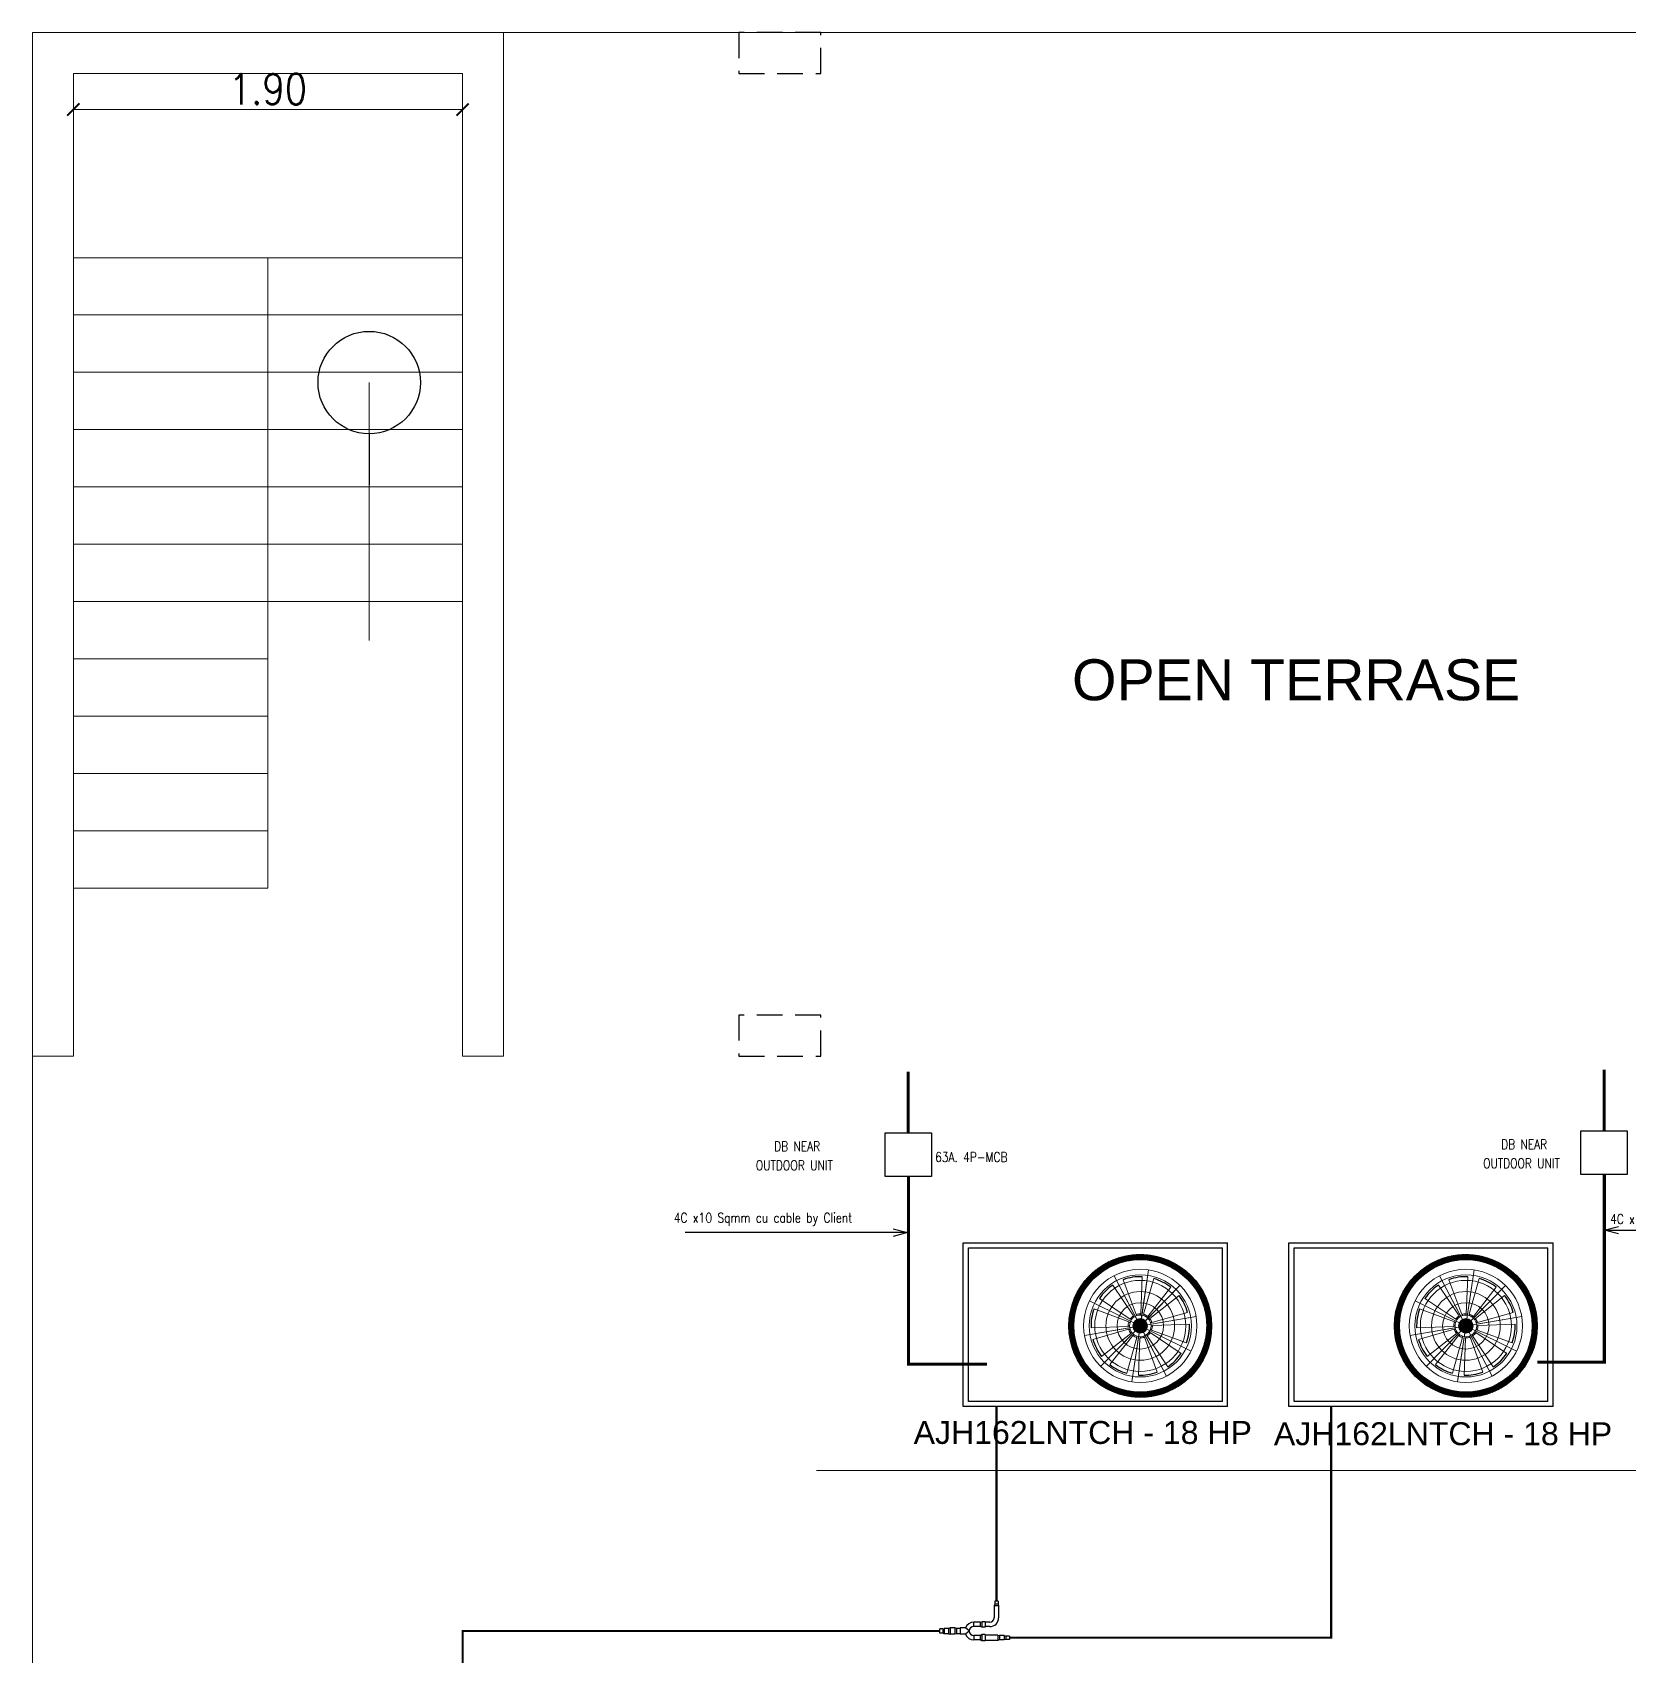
# Model space of a CAD drawing. Header units: centimetres. Extents: x -222850 to -5411, y 68875 to 74032.
# Drawn here: x -218155 to -217376, y 73239 to 74032 of the extents above; entities that cross this region are included whole.
import ezdxf

# ---------------------------------------------------------------- set-up
doc = ezdxf.new("R2010")
doc.units = ezdxf.units.CM
doc.header["$PDMODE"] = 34
doc.linetypes.add('DASHED2', pattern=[0.375, 0.25, -0.125])
for name, color, linetype in [('A TEXT FRAME', 253, 'Continuous'), ('AC', 6, 'Continuous'), ('AC1', 40, 'Continuous'), ('HVAC', 6, 'Continuous'), ('VRF', 31, 'Continuous'), ('VRF PIPING', 30, 'Continuous')]:
    doc.layers.add(name, color=color, linetype=linetype)
doc.layers.add('A_DIM', color=150, linetype='Continuous', lineweight=9)
doc.layers.add('TXT BM NME', color=102, linetype='Continuous', lineweight=13)
doc.styles.add('0672-x-Core Bldg A&B-Lvl-Typ$0$ROMANS', font='romans.shx', dxfattribs={"width": 0.85})
doc.styles.add('ARI', font='arial.ttf')
doc.styles.add('ARIEL', font='arial.ttf', dxfattribs={"height": 150})
doc.styles.add('BSL', font='romand.shx', dxfattribs={"width": 0.8})
doc.styles.add('Furn.', font='verdana.ttf')
doc.dimstyles.new('A-AHAMED', dxfattribs={"dimscale": 50, "dimtxt": 0.3, "dimasz": 0.12, "dimexe": 0.015, "dimexo": 0.1, "dimgap": 0.05, "dimtad": 3, "dimlfac": 0.01, "dimrnd": 0.005, "dimzin": 1, "dimdsep": 46, "dimtxsty": '0672-x-Core Bldg A&B-Lvl-Typ$0$ROMANS', "dimblk": 'ARCHTICK', "dimcen": 0.5, "dimclrd": 8, "dimclre": 8, "dimclrt": 3, "dimadec": 0, "dimazin": 0, "dimtfac": 0.72, "dimtix": 1, "dimtofl": 0, "dimtmove": 1, "dimatfit": 3, "dimldrblk": 'DOTBLANK', "dimfxl": 1, "dimfxlon": 1, "dimtolj": 1, "dimtzin": 15, "dimlwd": 5, "dimlwe": 5, "dimarcsym": 0})
doc.dimstyles.new('Furn. Dim', dxfattribs={"dimtxt": 4, "dimasz": 2, "dimexe": 1, "dimexo": 1, "dimgap": 1, "dimtad": 0, "dimdec": 1, "dimzin": 0, "dimdsep": 46, "dimlunit": 4, "dimtxsty": 'Furn.', "dimblk": 'ARCHTICK', "dimcen": 0.09375, "dimdle": 1, "dimclrd": 252, "dimclre": 8, "dimclrt": 5, "dimadec": 4, "dimazin": 0, "dimtfac": 1, "dimtdec": 1, "dimtofl": 0, "dimtmove": 1, "dimatfit": 3, "dimldrblk": 'OPEN30', "dimfxl": 0.1875, "dimtolj": 1, "dimtzin": 0, "dimlwd": -1, "dimlwe": -1, "dimarcsym": 0})

# ---------------------------------------------------------------- blocks, each defined once
blk = doc.blocks.new('_ArchTick')
at = {"color": 0, "linetype": 'ByBlock', "const_width": 0.15}
blk.add_lwpolyline([(-0.5, -0.5), (0.5, 0.5)], dxfattribs=at)
blk = doc.blocks.new('_DotBlank')
at = {"color": 0, "linetype": 'ByBlock', "lineweight": -2}
blk.add_line((-0.5, 0), (-1, 0), dxfattribs=at)
blk.add_circle((0, 0), 0.5, dxfattribs=at)
blk = doc.blocks.new('*D17')
at = {"layer": 'A TEXT FRAME', "color": 8, "linetype": 'ByBlock', "lineweight": 5, "transparency": 16777216}
for p, q in [((-218135.34, 74006.73), (-218135.34, 73993.34)), ((-217945.34, 74006.73), (-217945.34, 73993.34)), ((-218135.34, 73994.09), (-217945.34, 73994.09))]:
    blk.add_line(p, q, dxfattribs=at)
at = {"layer": 'Defpoints', "color": 0, "linetype": 'ByBlock', "transparency": 16777216}
for p in [(-218135.34, 74011.73), (-217945.34, 74011.73), (-217945.34, 73994.09)]:
    blk.add_point(p, dxfattribs=at)
at = {"layer": 'A TEXT FRAME', "color": 8, "linetype": 'ByBlock', "lineweight": 5, "transparency": 16777216, "xscale": 6, "yscale": 6, "zscale": 6, "rotation": 180}
blk.add_blockref('_ArchTick', (-218135.34, 73994.09), dxfattribs=at)
at = {"layer": 'A TEXT FRAME', "color": 8, "linetype": 'ByBlock', "lineweight": 5, "transparency": 16777216, "xscale": 6, "yscale": 6, "zscale": 6}
blk.add_blockref('_ArchTick', (-217945.34, 73994.09), dxfattribs=at)
at = {"layer": 'A TEXT FRAME', "color": 3, "linetype": 'ByBlock', "transparency": 16777216, "insert": (-218040.34, 74004.09), "char_height": 15, "attachment_point": 5, "style": '0672-x-Core Bldg A&B-Lvl-Typ$0$ROMANS'}
blk.add_mtext('\\A1;1.90', dxfattribs=at)
blk = doc.blocks.new('A$C72F541FB')
at = {"layer": 'AC', "color": 7, "style": 'BSL', "width": 0.8}
blk.add_text('4C x10 Sqmm cu cable by Client', height=42.522, dxfattribs=at).set_placement((-631.4, 144.5))
blk = doc.blocks.new('A$C3244647B')
h = blk.add_hatch()
h.set_pattern_fill('ANSI31', color=42, scale=10, angle=-180)
h.set_pattern_definition([(225, (679284.0131, 356527.7619), (0.8838834765, -0.8838834765), [])])
edge = h.paths.add_edge_path()
edge.add_arc((-458.3, -6.2), 348.5, -180, 180)
edge = h.paths.add_edge_path(flags=17)
edge.add_arc((-458.3, -6.2), 324.3, -180, 180)
at = {"lineweight": 13}
h = blk.add_hatch(color=8, dxfattribs=at)
edge = h.paths.add_edge_path()
edge.add_arc((-458.3, -6.2), 35.6, -270, 90, ccw=False)
at = {"ltscale": 25}
blk.add_hatch(color=244, dxfattribs=at).paths.add_polyline_path([(-458.3, -14.6, -1), (-458.3, 2.2, -1)])
at = {"color": 42}
for p, q in [((-1322.5, -400), (-1322.5, 400)), ((-1322.5, 400), (-32.5, 400)), ((-32.5, -400), (-32.5, 400)), ((-1297.5, -375), (-1297.5, 375)), ((-1297.5, 375), (-57.5, 375)), ((-57.5, -375), (-57.5, 375)), ((-57.5, -375), (-1297.5, -375)), ((-32.5, -400), (-1322.5, -400))]:
    blk.add_line(p, q, dxfattribs=at)
at = {"color": 42, "lineweight": 9}
for p, q in [((-586.5, 239), (-330.2, -251.5)), ((-474.8, 25.3), (-586.5, 239)), ((-417.9, 267.5), (-498.8, -280)), ((-453.1, 29), (-417.9, 267.5)), ((-264.7, 191.4), (-652, -203.9)), ((-433.4, 19.2), (-264.7, 191.4)), ((-706.2, 116.9), (-210.5, -129.3)), ((-185.5, 39.9), (-731.2, -52.3)), ((-423.2, -0.3), (-185.5, 39.9)), ((-731.2, -52.3), (-466.6, -7.6)), ((-652, -203.9), (-483.2, -31.7)), ((-498.8, -280), (-463.5, -41.4)), ((-330.2, -251.5), (-441.8, -37.8))]:
    blk.add_line(p, q, dxfattribs=at)
at = {"color": 8, "lineweight": 13}
for p, q in [((-491.2, 42.8), (-592.3, 193.6)), ((-478.7, 49.2), (-541.3, 219.6)), ((-456.1, 52.8), (-449.3, 234.2)), ((-442.2, 50.6), (-392.7, 225.2)), ((-421.8, 40.2), (-309.7, 183)), ((-507.4, 26.7), (-658.2, 127.8)), ((-411.9, 30.3), (-269.1, 142.4)), ((-513.8, 14.1), (-684.2, 76.7)), ((-508.7, 9.2), (-514.8, 11.2)), ((-508.4, 10.1), (-514.5, 12)), ((-508.2, 10.9), (-514.2, 12.9)), ((-501.5, 24), (-506.7, 27.8)), ((-501, 24.7), (-506.1, 28.5)), ((-500.4, 25.5), (-505.6, 29.2)), ((-490, 35.9), (-493.8, 41)), ((-489.3, 36.4), (-493.1, 41.6)), ((-488.6, 36.9), (-492.3, 42.1)), ((-475.5, 43.6), (-477.5, 49.7)), ((-474.6, 43.9), (-476.6, 50)), ((-473.7, 44.2), (-475.7, 50.2)), ((-459.2, 46.5), (-459.2, 52.8)), ((-458.3, 46.5), (-458.3, 52.8)), ((-457.4, 46.5), (-457.4, 52.8)), ((-442.9, 44.2), (-440.9, 50.2)), ((-442, 43.9), (-440.1, 50)), ((-441.2, 43.6), (-439.2, 49.7)), ((-428.1, 36.9), (-424.4, 42.1)), ((-427.4, 36.4), (-423.6, 41.6)), ((-426.6, 35.9), (-422.9, 41)), ((-416.2, 25.5), (-411.1, 29.2)), ((-415.7, 24.7), (-410.5, 28.5)), ((-415.2, 24), (-410, 27.8)), ((-408.5, 10.9), (-402.4, 12.9)), ((-408.2, 10.1), (-402.2, 12)), ((-407.9, 9.2), (-401.9, 11.2)), ((-401.5, 9.9), (-226.9, 59.4)), ((-399.3, -4), (-217.9, 2.8)), ((-517.4, -8.5), (-698.8, -15.3)), ((-515.2, -22.4), (-689.8, -71.9)), ((-504.8, -42.7), (-647.5, -154.9)), ((-494.8, -52.7), (-607, -195.4)), ((-474.5, -63.1), (-524, -237.7)), ((-511, -5.3), (-517.4, -5.3)), ((-511, -6.2), (-517.4, -6.2)), ((-511, -7.1), (-517.4, -7.1)), ((-508.7, -21.6), (-514.8, -23.6)), ((-508.4, -22.5), (-514.5, -24.5)), ((-508.2, -23.4), (-514.2, -25.3)), ((-501.5, -36.5), (-506.7, -40.2)), ((-501, -37.2), (-506.1, -40.9)), ((-500.4, -37.9), (-505.6, -41.7)), ((-490, -48.3), (-493.8, -53.5)), ((-489.3, -48.9), (-493.1, -54)), ((-488.6, -49.4), (-492.3, -54.5)), ((-475.5, -56.1), (-477.5, -62.1)), ((-474.6, -56.3), (-476.6, -62.4)), ((-473.7, -56.6), (-475.7, -62.7)), ((-460.6, -65.3), (-467.4, -246.7)), ((-459.2, -58.9), (-459.2, -65.3)), ((-458.3, -58.9), (-458.3, -65.3)), ((-457.4, -58.9), (-457.4, -65.3)), ((-442.9, -56.6), (-440.9, -62.7)), ((-442, -56.3), (-440.1, -62.4)), ((-441.2, -56.1), (-439.2, -62.1)), ((-438, -61.7), (-375.4, -232.1)), ((-428.1, -49.4), (-424.4, -54.5)), ((-427.4, -48.9), (-423.6, -54)), ((-426.6, -48.3), (-422.9, -53.5)), ((-425.4, -55.3), (-324.3, -206.1)), ((-416.2, -37.9), (-411.1, -41.7)), ((-415.7, -37.2), (-410.5, -40.9)), ((-415.2, -36.5), (-410, -40.2)), ((-409.3, -39.1), (-258.5, -140.2)), ((-408.5, -23.4), (-402.4, -25.3)), ((-408.2, -22.5), (-402.2, -24.5)), ((-407.9, -21.6), (-401.9, -23.6)), ((-405.6, -5.3), (-399.3, -5.3)), ((-405.6, -6.2), (-399.3, -6.2)), ((-405.6, -7.1), (-399.3, -7.1)), ((-402.9, -26.6), (-232.5, -89.2))]:
    blk.add_line(p, q, dxfattribs=at)
at = {"color": 42}
for radius in [348.5, 324.3]:
    blk.add_circle((-458.3, -6.2), radius, dxfattribs=at)
at = {"color": 42, "lineweight": 9}
for radius in [276.7, 249.5, 222.3, 167.9, 113.5, 35.6]:
    blk.add_circle((-458.3, -6.2), radius, dxfattribs=at)
at = {"color": 8, "lineweight": 13}
blk.add_circle((-458.3, -6.2), 52.7, dxfattribs=at)
at = {"color": 8}
for centre, start, end in [((-456.9, -8.3), 123.85139, 145.94219), ((-458.4, -8.8), 87.85139, 109.94219), ((-459.9, -8.3), 51.85139, 73.94219), ((-460.8, -7), 15.85139, 37.94219), ((-455.9, -7.1), 159.85139, 181.94219), ((-460.7, -5.4), 339.85139, 1.94219), ((-455.9, -5.5), 195.85139, 217.94219), ((-459.8, -4.1), 303.85139, 325.94219), ((-456.8, -4.2), 231.85139, 253.94219), ((-458.3, -3.7), 267.85139, 289.94219)]:
    blk.add_arc(centre, 243, start, end, dxfattribs=at)
at = {"color": 8, "lineweight": 13}
for start, end in [(159.84006, 182.15994), (123.84006, 146.15994), (141.84006, 146.15994), (123.84006, 128.15994), (87.84006, 110.15994), (105.84006, 110.15994), (87.84006, 92.15994), (69.84006, 74.15994), (51.84006, 74.15994), (51.84006, 56.15994), (33.84006, 38.15994), (15.84006, 38.15994), (15.84006, 20.15994), (195.84006, 200.15994), (195.84006, 218.15994), (213.84006, 218.15994), (231.84006, 236.15994), (231.84006, 254.15994), (249.84006, 254.15994), (267.84006, 290.15994), (267.84006, 272.15994), (285.84006, 290.15994), (303.84006, 326.15994), (303.84006, 308.15994), (321.84006, 326.15994), (339.84006, 2.15994), (339.84006, 344.15994), (357.84006, 2.15994)]:
    blk.add_arc((-458.3, -6.2), 59.1, start, end, dxfattribs=at)
blk = doc.blocks.new('2')
at = {"layer": 'VRF', "color": 42}
for p, q in [((-217659.01, 73263.99), (-217659.24, 73263.24)), ((-217659.24, 73263.24), (-217659.24, 73257.31)), ((-217659.24, 73263.24), (-217657.1, 73263.24)), ((-217659.01, 73265.49), (-217659.01, 73263.99)), ((-217657.34, 73265.49), (-217659.01, 73265.49)), ((-217657.34, 73263.99), (-217659.01, 73263.99)), ((-217657.34, 73265.49), (-217657.34, 73263.99)), ((-217657.34, 73263.99), (-217657.1, 73263.24)), ((-217657.1, 73263.24), (-217657.1, 73257.31)), ((-217666.05, 73255.16), (-217669.23, 73255.16)), ((-217669.23, 73253.02), (-217669.23, 73255.16)), ((-217666.05, 73255.16), (-217665.3, 73255.4)), ((-217666.05, 73255.16), (-217666.05, 73253.02)), ((-217663.74, 73255.4), (-217665.3, 73255.4)), ((-217665.3, 73255.4), (-217665.3, 73252.78)), ((-217665.3, 73255.16), (-217665.3, 73253.02)), ((-217663.74, 73255.4), (-217663.74, 73252.78)), ((-217661.39, 73255.16), (-217663.74, 73255.16)), ((-217684.41, 73251.9), (-217685.85, 73251.9)), ((-217685.85, 73249.76), (-217685.85, 73251.9)), ((-217684.41, 73249.76), (-217685.85, 73249.76)), ((-217684.41, 73251.9), (-217683.66, 73252.14)), ((-217684.41, 73251.9), (-217684.41, 73249.76)), ((-217683.66, 73249.52), (-217684.41, 73249.76)), ((-217681.57, 73252.14), (-217683.66, 73252.14)), ((-217683.66, 73252.14), (-217683.66, 73249.52)), ((-217681.57, 73249.52), (-217683.66, 73249.52)), ((-217680.82, 73252.38), (-217681.57, 73252.14)), ((-217681.57, 73252.14), (-217681.57, 73249.52)), ((-217681.57, 73249.52), (-217680.82, 73249.28)), ((-217678.47, 73252.38), (-217680.82, 73252.38)), ((-217680.82, 73252.38), (-217680.82, 73249.28)), ((-217678.47, 73249.28), (-217680.82, 73249.28)), ((-217678.47, 73252.38), (-217678.47, 73249.28)), ((-217677.72, 73252.14), (-217678.47, 73252.38)), ((-217677.72, 73249.52), (-217678.47, 73249.28)), ((-217675.94, 73252.14), (-217677.72, 73252.14)), ((-217677.72, 73252.14), (-217677.72, 73249.52)), ((-217675.94, 73249.52), (-217677.72, 73249.52)), ((-217673.28, 73252.38), (-217675.94, 73252.38)), ((-217675.94, 73252.38), (-217675.94, 73249.28)), ((-217673.28, 73249.28), (-217675.94, 73249.28)), ((-217671.48, 73250.95), (-217673.28, 73252.38)), ((-217671.48, 73250.72), (-217673.28, 73249.28)), ((-217666.05, 73248.64), (-217669.28, 73248.64)), ((-217666.05, 73253.02), (-217669.23, 73253.02)), ((-217669.23, 73248.64), (-217669.23, 73246.5)), ((-217666.05, 73246.5), (-217669.23, 73246.5)), ((-217665.3, 73252.78), (-217666.05, 73253.02)), ((-217666.05, 73248.64), (-217665.3, 73249.12)), ((-217666.05, 73248.64), (-217666.05, 73246.5)), ((-217665.3, 73246.02), (-217666.05, 73246.5)), ((-217663.74, 73252.78), (-217665.3, 73252.78)), ((-217663.74, 73249.12), (-217665.3, 73249.12)), ((-217665.3, 73249.12), (-217665.3, 73246.02)), ((-217665.3, 73248.64), (-217665.3, 73246.5)), ((-217663.74, 73246.02), (-217665.3, 73246.02)), ((-217661.39, 73253.02), (-217663.74, 73253.02)), ((-217663.74, 73249.12), (-217663.74, 73246.02)), ((-217657.49, 73248.88), (-217663.74, 73248.88)), ((-217657.49, 73246.26), (-217663.74, 73246.26)), ((-217657.49, 73248.88), (-217657.49, 73246.26)), ((-217657.49, 73248.88), (-217656.74, 73248.64)), ((-217656.74, 73246.5), (-217657.49, 73246.26)), ((-217654.32, 73248.64), (-217656.74, 73248.64)), ((-217656.74, 73248.64), (-217656.74, 73246.5)), ((-217654.32, 73246.5), (-217656.74, 73246.5)), ((-217654.32, 73248.64), (-217654.32, 73246.5)), ((-217654.32, 73248.64), (-217653.57, 73248.4)), ((-217653.57, 73246.74), (-217654.32, 73246.5)), ((-217651.83, 73248.4), (-217653.57, 73248.4)), ((-217653.57, 73248.4), (-217653.57, 73246.74)), ((-217651.83, 73246.74), (-217653.57, 73246.74)), ((-217651.83, 73248.4), (-217651.83, 73246.74))]:
    blk.add_line(p, q, dxfattribs=at)
for centre, radius, start, end in [((-217669.23, 73250.83), 4.33, 90, 159.07358), ((-217661.39, 73257.31), 2.14, 270, 0), ((-217661.39, 73257.31), 4.29, 270, 0), ((-217669.23, 73250.83), 4.33, 200.92642, 270), ((-217671.57, 73250.83), 0.15, 309.79734, 50.20266), ((-217669.23, 73250.83), 2.19, 90, 270)]:
    blk.add_arc(centre, radius, start, end, dxfattribs=at)

msp = doc.modelspace()

# ---------------------------------------------------------------- linework, layer by layer
at = {"layer": 'A TEXT FRAME', "color": 4, "linetype": 'ByBlock', "lineweight": 5}
for p, q in [((-218155.337, 74031.728), (-216955.371, 74031.728)), ((-218155.337, 73531.728), (-218155.337, 74031.728)), ((-217925.337, 73531.728), (-217925.337, 74031.728)), ((-218135.337, 74011.728), (-217945.337, 74011.728)), ((-218135.337, 73531.728), (-218135.337, 74011.728)), ((-217945.337, 73531.728), (-217945.337, 74011.728)), ((-218155.337, 73176.171), (-218155.337, 73531.728)), ((-218135.337, 73531.728), (-218155.337, 73531.728)), ((-217945.337, 73531.728), (-217925.337, 73531.728))]:
    msp.add_line(p, q, dxfattribs=at)
at = {"layer": 'A TEXT FRAME', "color": 17, "linetype": 'ByBlock', "lineweight": 5}
for p, q in [((-218135.337, 73921.728), (-217945.337, 73921.728)), ((-218040.337, 73613.728), (-218040.337, 73921.728)), ((-218135.337, 73893.728), (-217945.337, 73893.728)), ((-218135.337, 73865.728), (-217945.337, 73865.728)), ((-218135.337, 73837.728), (-217945.337, 73837.728)), ((-218135.337, 73809.728), (-217945.337, 73809.728)), ((-218135.337, 73781.728), (-217945.337, 73781.728)), ((-218135.337, 73753.728), (-217945.337, 73753.728)), ((-218135.337, 73725.728), (-218040.337, 73725.728)), ((-218135.337, 73697.728), (-218040.337, 73697.728)), ((-218135.337, 73669.728), (-218040.337, 73669.728)), ((-218135.337, 73641.728), (-218040.337, 73641.728)), ((-218135.337, 73613.728), (-218040.337, 73613.728))]:
    msp.add_line(p, q, dxfattribs=at)
at = {"layer": 'A TEXT FRAME', "color": 6, "linetype": 'DASHED2', "ltscale": 50}
for points in [[(-217810.354, 74031.742), (-217810.354, 74011.742), (-217770.354, 74011.742), (-217770.354, 74031.742)], [(-217810.354, 73551.742), (-217810.354, 73531.742), (-217770.354, 73531.742), (-217770.354, 73551.742)]]:
    msp.add_lwpolyline(points, close=True, dxfattribs=at)
at = {"layer": 'A_DIM', "color": 30, "ltscale": 1000, "true_color": 0xf26722, "const_width": 1.12}
msp.add_lwpolyline([(-217684.609, 73265.494), (-217684.609, 73360.631)], dxfattribs=at)
at = {"layer": 'A_DIM', "color": 30, "ltscale": 1000, "true_color": 0xf26722}
msp.add_lwpolyline([(-217678.27, 73247.569, 1, 1, 0), (-217521.113, 73247.569, 1.12, 1.12, 0), (-217521.113, 73360.521, 1.12, 1.12, 0)], format="xyseb", dxfattribs=at)
at = {"layer": 'AC', "color": 7, "ltscale": 20, "const_width": 1.483}
for points in [[(-217727.694, 73524.022), (-217727.694, 73524.022), (-217727.694, 73524.022), (-217727.694, 73494.222)], [(-217387.854, 73525.013), (-217387.854, 73525.013), (-217387.854, 73525.013), (-217387.854, 73495.212)], [(-217689.172, 73381.254), (-217727.597, 73381.254), (-217727.597, 73472.869)], [(-217387.756, 73473.859), (-217387.756, 73382.245), (-217420.508, 73382.245)]]:
    msp.add_lwpolyline(points, dxfattribs=at)
at = {"layer": 'AC', "color": 7}
for points in [[(-217739.007, 73494.222), (-217716.381, 73494.222), (-217716.381, 73472.869), (-217739.007, 73472.869)], [(-217399.167, 73495.212), (-217376.541, 73495.212), (-217376.541, 73473.859), (-217399.167, 73473.859)]]:
    msp.add_lwpolyline(points, close=True, dxfattribs=at)
at = {"layer": 'TXT BM NME', "color": 252, "linetype": 'ByBlock', "true_color": 0x939598}
msp.add_line((-217772.455, 73329.293), (-217191.988, 73329.293), dxfattribs=at)
at = {"layer": 'TXT BM NME', "color": 30, "linetype": 'ByBlock', "true_color": 0xf26722, "const_width": 1}
msp.add_lwpolyline([(-217712.284, 73250.831), (-217945.282, 73250.831), (-217945.282, 73102.648)], dxfattribs=at)

# ---------------------------------------------------------------- block references
at = {"layer": 'HVAC', "xscale": 0.09999999999999999, "yscale": 0.09999999999999999, "zscale": 0.09999999999999999}
for p in [(-217568.539, 73400.521), (-217409.539, 73400.521)]:
    msp.add_blockref('A$C3244647B', p, dxfattribs=at)
at = {"layer": 'TXT BM NME', "color": 30, "linetype": 'ByBlock', "true_color": 0xf26722}
msp.add_blockref('2', (-26.437, 0), dxfattribs=at)
at = {"layer": 'VRF PIPING', "color": 1, "ltscale": 1000, "xscale": 0.112, "yscale": 0.112, "zscale": 0.112}
for p in [(-217771.397, 73434.162), (-217314.193, 73433.563)]:
    msp.add_blockref('A$C72F541FB', p, dxfattribs=at)

# ---------------------------------------------------------------- texts
at = {"lineweight": 5, "insert": (-217342.011, 73725.522), "char_height": 20, "width": 392.50181, "attachment_point": 3, "style": 'ARI'}
msp.add_mtext('\\pxqc;OPEN TERRASE', dxfattribs=at)
at = {"layer": 'A_DIM', "ltscale": 1000, "char_height": 11.2, "attachment_point": 1, "style": 'ARIEL'}
for insert in [(-217725.039, 73353.454), (-217549.124, 73352.836)]:
    msp.add_mtext_dynamic_manual_height_columns('AJH162LNTCH - 18 HP', width=1810.20178, gutter_width=750, heights=[0], dxfattribs=dict(at, insert=insert))
at = {"layer": 'AC', "color": 7, "style": 'BSL', "width": 0.8}
for s, p in [(' DB NEAR ', (-217440.774, 73486.211)), (' DB NEAR ', (-217795.844, 73485.22)), ('63A. 4P-MCB', (-217714.599, 73480.001)), ('OUTDOOR UNIT', (-217802.077, 73475.924)), ('OUTDOOR UNIT', (-217447.007, 73476.915))]:
    msp.add_text(s, height=4.7625, rotation=0, dxfattribs=at).set_placement(p)

# ---------------------------------------------------------------- dimensions: what is measured, and where the dimension line sits
at = {"layer": 'A TEXT FRAME', "color": 244, "linetype": 'ByBlock', "true_color": 0x991b1e}
dim = msp.add_linear_dim(base=(-217945.337, 73994.094), p1=(-218135.337, 74011.728), p2=(-217945.337, 74011.728), dimstyle='A-AHAMED', dxfattribs=at)
dim.commit()
dim.dimension.update_dxf_attribs({"geometry": '*D17', "text_midpoint": (-218040.337, 74004.094)})

# ---------------------------------------------------------------- leaders
at = {"layer": 'A TEXT FRAME', "color": 40, "linetype": 'ByBlock', "true_color": 0xf8d731}
msp.add_leader([(-217990.902, 73860.734), (-217990.902, 73748.734), (-217990.902, 73734.734)], dimstyle='A-AHAMED', override={"dimasz": 1, "dimgap": 0.05, "dimtad": 0, "dimfxl": 0.18}, dxfattribs=at)
at = {"layer": 'AC1', "color": 7, "ltscale": 10}
for points in [[(-217728.024, 73445.454), (-217836.603, 73445.454)], [(-217387.793, 73446.639), (-217279.214, 73446.639)]]:
    msp.add_leader(points, dimstyle='Furn. Dim', override={"dimasz": 7, "dimclrd": 1, "dimfrac": 2}, dxfattribs=at)

doc.saveas('drawing.dxf')
